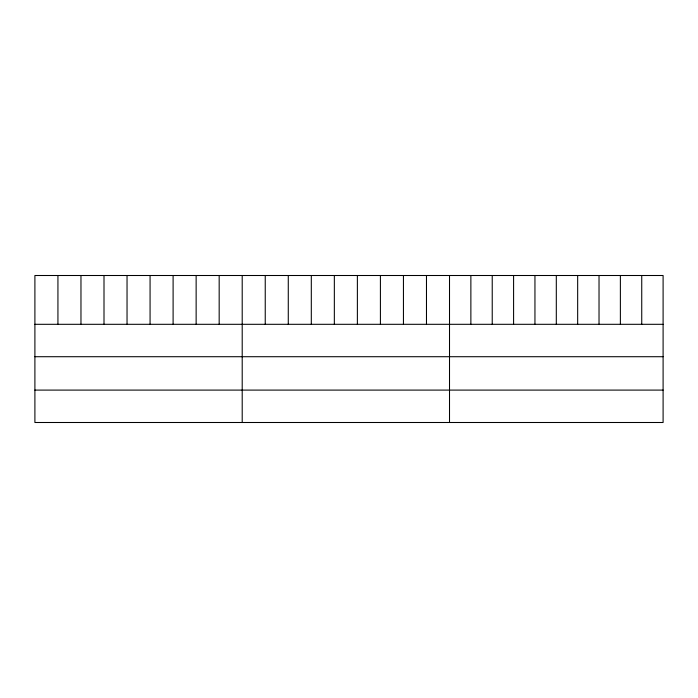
<?xml version="1.0" encoding="UTF-8"?>
<svg xmlns="http://www.w3.org/2000/svg" width="698" height="698" viewBox="0 0 698 698"><rect width="100%" height="100%" fill="white"/><g stroke="black" fill="none" stroke-linecap="round" stroke-linejoin="round"><path stroke-width="1.05" d="M663.1 324.308L663.1 422.499L34.9 422.499L34.9 275.501L663.1 275.501L663.1 324.308L34.9 324.308M34.9 356.713L663.1 356.713M34.9 390.095L663.1 390.095M641.741 275.501L641.741 324.308M620.382 275.501L620.382 324.308M599.024 275.501L599.024 324.308M577.665 275.501L577.665 324.308M556.306 275.501L556.306 324.308M534.947 275.501L534.947 324.308M513.588 275.501L513.588 324.308M492.23 275.501L492.23 324.308M470.871 275.501L470.871 324.308M449.512 275.501L449.512 422.499M426.478 275.501L426.478 324.308M403.444 275.501L403.444 324.308M380.41 275.501L380.41 324.308M357.376 275.501L357.376 324.308M334.342 275.501L334.342 324.308M311.308 275.501L311.308 324.308M288.274 275.501L288.274 324.308M265.24 275.501L265.24 324.308M242.206 275.501L242.206 422.499M219.172 275.501L219.172 324.308M196.138 275.501L196.138 324.308M173.104 275.501L173.104 324.308M150.07 275.501L150.07 324.308M127.036 275.501L127.036 324.308M104.002 275.501L104.002 324.308M80.968 275.501L80.968 324.308M57.934 275.501L57.934 324.308"/></g></svg>
